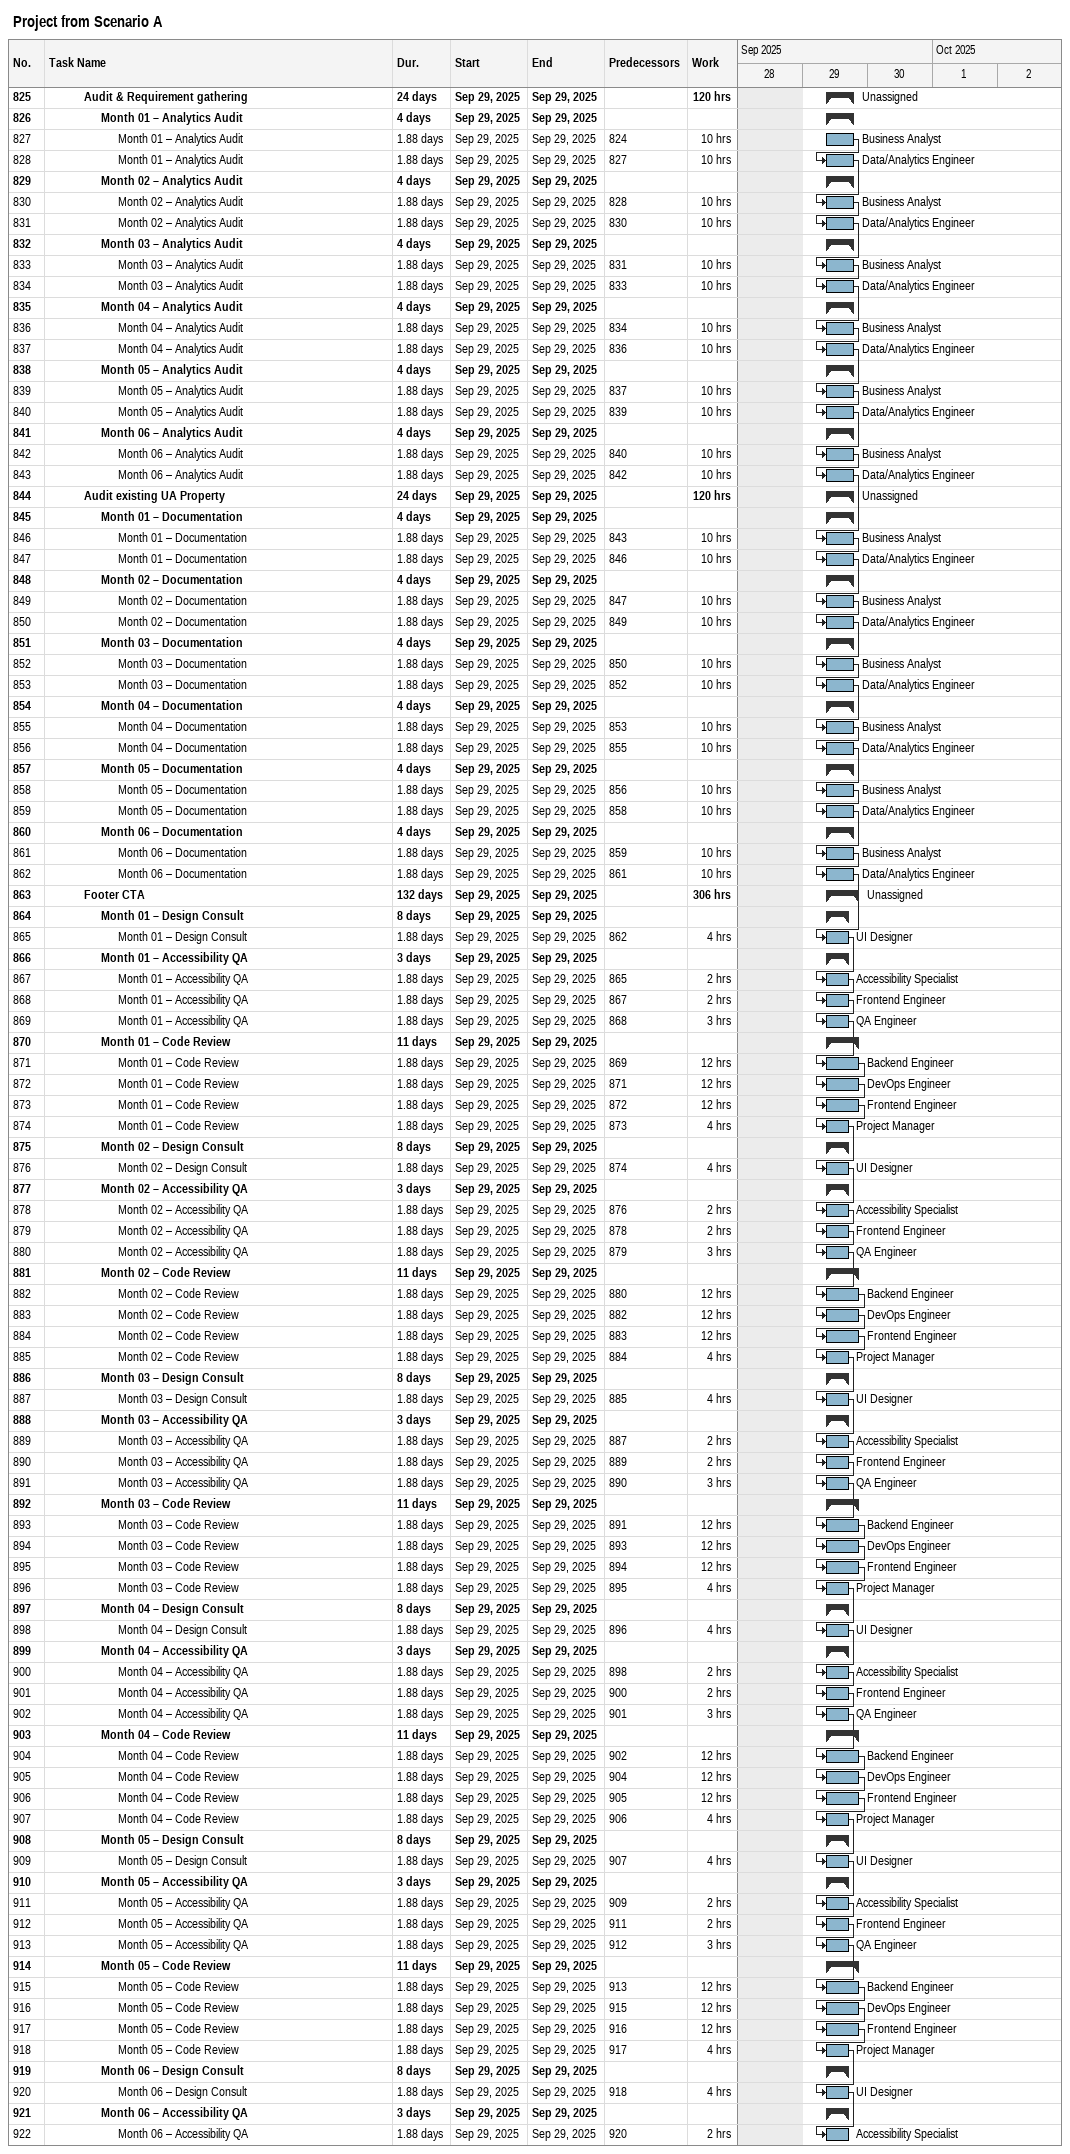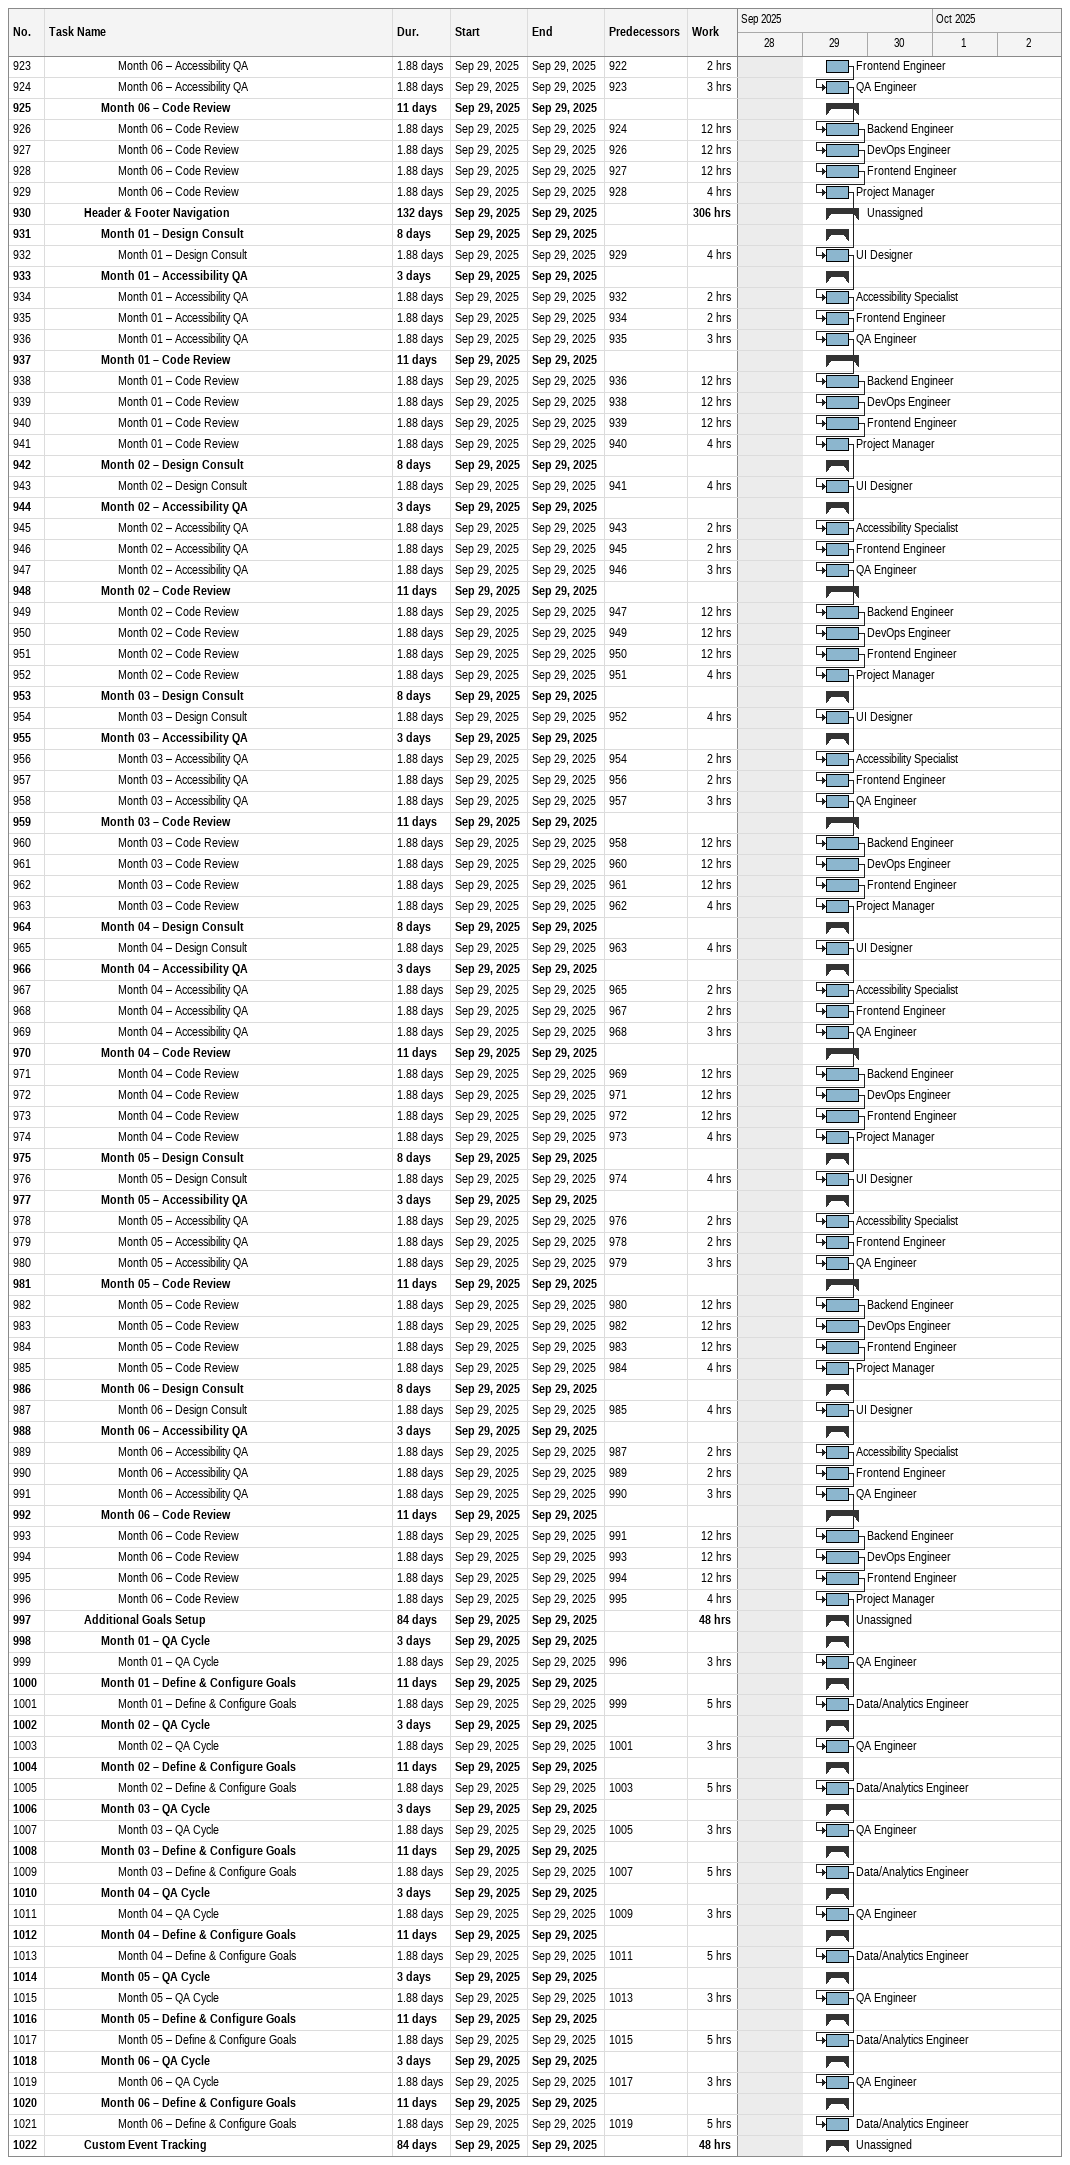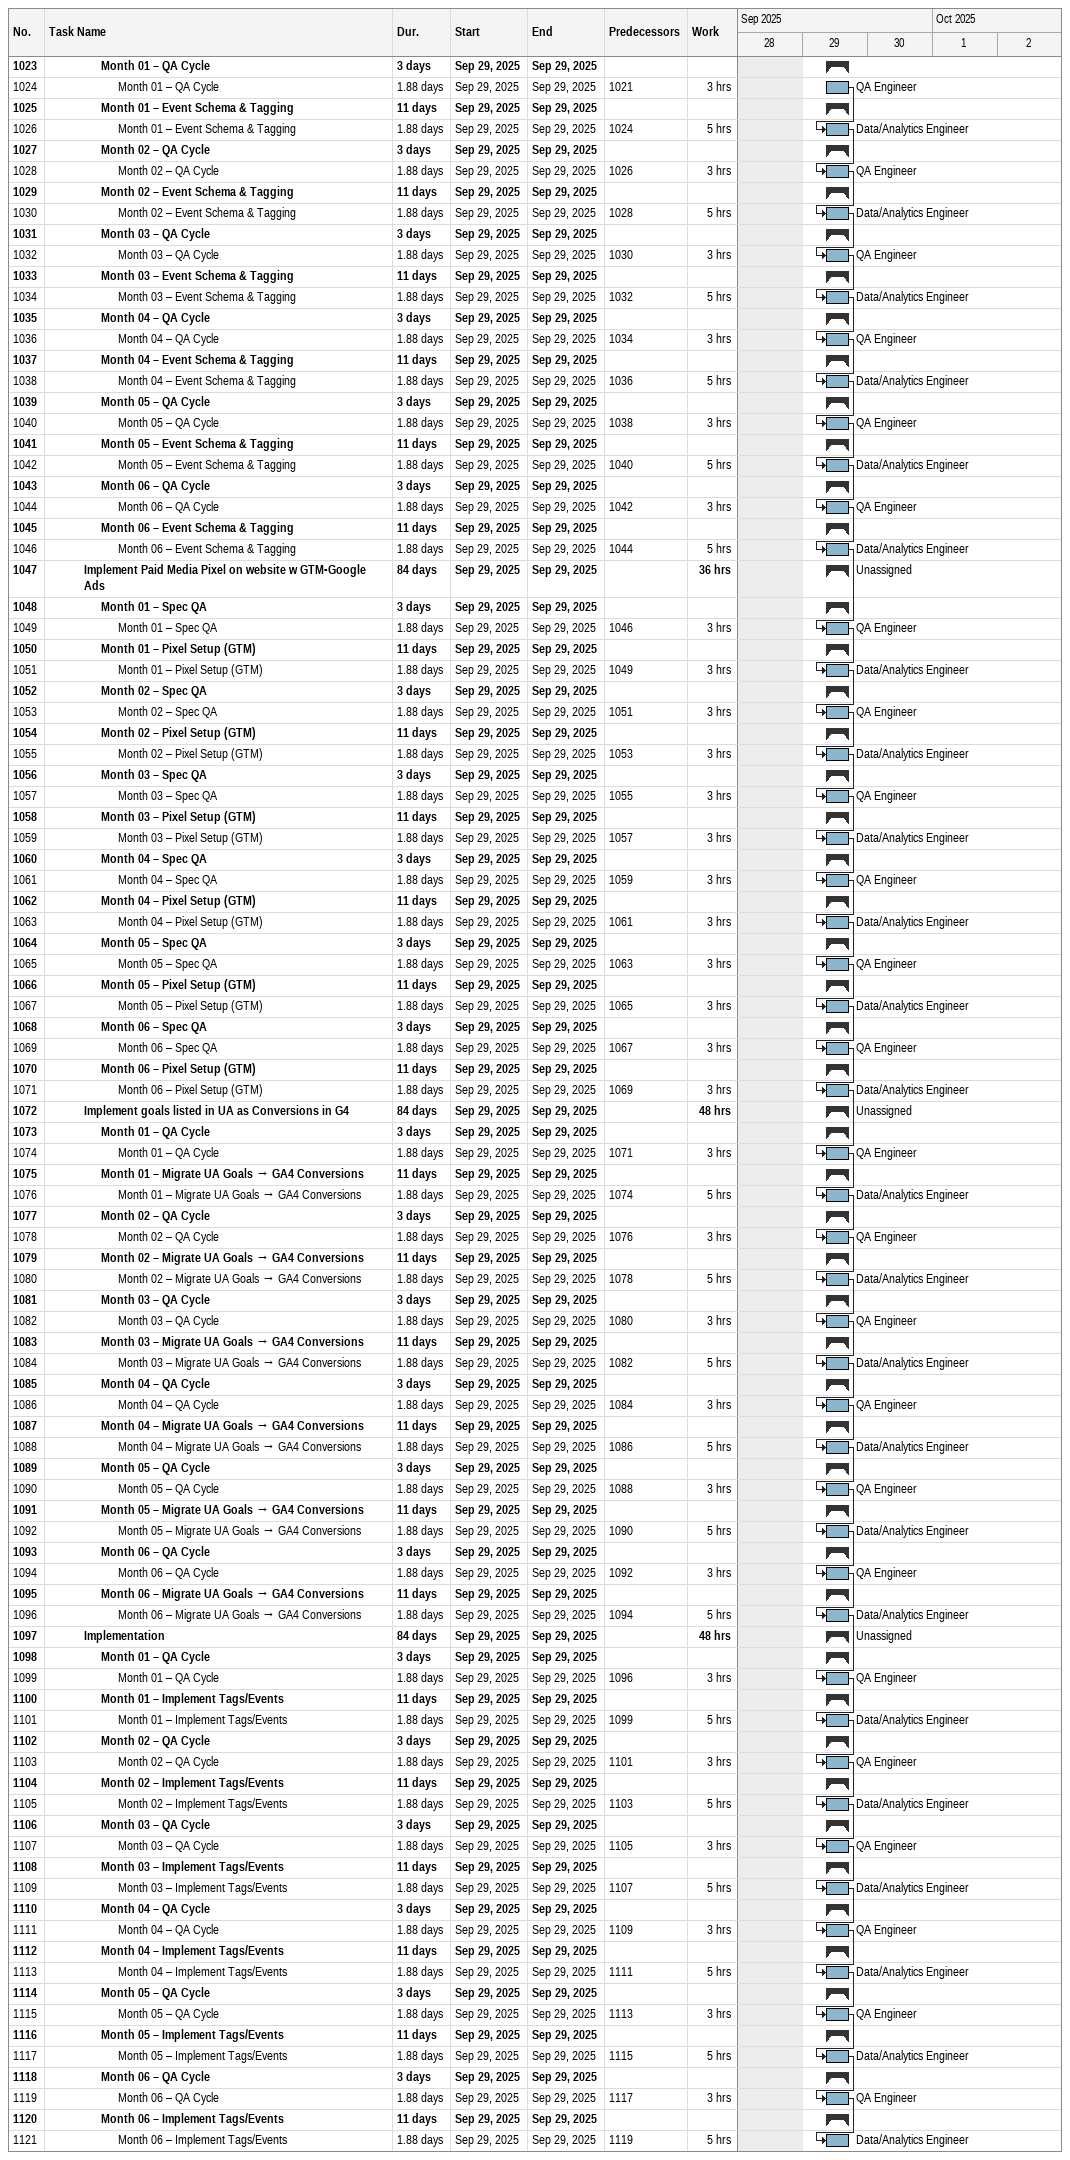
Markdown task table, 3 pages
Project from Scenario A

| ID | Level | Task | Duration | Start | Finish | Predecessors | Resources | Work (h) |
|---|---|---|---|---|---|---|---|---|
| 825 | 3 | **Audit & Requirement gathering** | 24d | 2025-09-29 | 2025-09-29 |  | Unassigned | 120 |
| 826 | 4 | **Month 01 – Analytics Audit** | 4d | 2025-09-29 | 2025-09-29 |  |  |  |
| 827 | 5 | Month 01 – Analytics Audit | 1.88d | 2025-09-29 | 2025-09-29 | 824 | Business Analyst | 10 |
| 828 | 5 | Month 01 – Analytics Audit | 1.88d | 2025-09-29 | 2025-09-29 | 827 | Data/Analytics Engineer | 10 |
| 829 | 4 | **Month 02 – Analytics Audit** | 4d | 2025-09-29 | 2025-09-29 |  |  |  |
| 830 | 5 | Month 02 – Analytics Audit | 1.88d | 2025-09-29 | 2025-09-29 | 828 | Business Analyst | 10 |
| 831 | 5 | Month 02 – Analytics Audit | 1.88d | 2025-09-29 | 2025-09-29 | 830 | Data/Analytics Engineer | 10 |
| 832 | 4 | **Month 03 – Analytics Audit** | 4d | 2025-09-29 | 2025-09-29 |  |  |  |
| 833 | 5 | Month 03 – Analytics Audit | 1.88d | 2025-09-29 | 2025-09-29 | 831 | Business Analyst | 10 |
| 834 | 5 | Month 03 – Analytics Audit | 1.88d | 2025-09-29 | 2025-09-29 | 833 | Data/Analytics Engineer | 10 |
| 835 | 4 | **Month 04 – Analytics Audit** | 4d | 2025-09-29 | 2025-09-29 |  |  |  |
| 836 | 5 | Month 04 – Analytics Audit | 1.88d | 2025-09-29 | 2025-09-29 | 834 | Business Analyst | 10 |
| 837 | 5 | Month 04 – Analytics Audit | 1.88d | 2025-09-29 | 2025-09-29 | 836 | Data/Analytics Engineer | 10 |
| 838 | 4 | **Month 05 – Analytics Audit** | 4d | 2025-09-29 | 2025-09-29 |  |  |  |
| 839 | 5 | Month 05 – Analytics Audit | 1.88d | 2025-09-29 | 2025-09-29 | 837 | Business Analyst | 10 |
| 840 | 5 | Month 05 – Analytics Audit | 1.88d | 2025-09-29 | 2025-09-29 | 839 | Data/Analytics Engineer | 10 |
| 841 | 4 | **Month 06 – Analytics Audit** | 4d | 2025-09-29 | 2025-09-29 |  |  |  |
| 842 | 5 | Month 06 – Analytics Audit | 1.88d | 2025-09-29 | 2025-09-29 | 840 | Business Analyst | 10 |
| 843 | 5 | Month 06 – Analytics Audit | 1.88d | 2025-09-29 | 2025-09-29 | 842 | Data/Analytics Engineer | 10 |
| 844 | 3 | **Audit existing UA Property** | 24d | 2025-09-29 | 2025-09-29 |  | Unassigned | 120 |
| 845 | 4 | **Month 01 – Documentation** | 4d | 2025-09-29 | 2025-09-29 |  |  |  |
| 846 | 5 | Month 01 – Documentation | 1.88d | 2025-09-29 | 2025-09-29 | 843 | Business Analyst | 10 |
| 847 | 5 | Month 01 – Documentation | 1.88d | 2025-09-29 | 2025-09-29 | 846 | Data/Analytics Engineer | 10 |
| 848 | 4 | **Month 02 – Documentation** | 4d | 2025-09-29 | 2025-09-29 |  |  |  |
| 849 | 5 | Month 02 – Documentation | 1.88d | 2025-09-29 | 2025-09-29 | 847 | Business Analyst | 10 |
| 850 | 5 | Month 02 – Documentation | 1.88d | 2025-09-29 | 2025-09-29 | 849 | Data/Analytics Engineer | 10 |
| 851 | 4 | **Month 03 – Documentation** | 4d | 2025-09-29 | 2025-09-29 |  |  |  |
| 852 | 5 | Month 03 – Documentation | 1.88d | 2025-09-29 | 2025-09-29 | 850 | Business Analyst | 10 |
| 853 | 5 | Month 03 – Documentation | 1.88d | 2025-09-29 | 2025-09-29 | 852 | Data/Analytics Engineer | 10 |
| 854 | 4 | **Month 04 – Documentation** | 4d | 2025-09-29 | 2025-09-29 |  |  |  |
| 855 | 5 | Month 04 – Documentation | 1.88d | 2025-09-29 | 2025-09-29 | 853 | Business Analyst | 10 |
| 856 | 5 | Month 04 – Documentation | 1.88d | 2025-09-29 | 2025-09-29 | 855 | Data/Analytics Engineer | 10 |
| 857 | 4 | **Month 05 – Documentation** | 4d | 2025-09-29 | 2025-09-29 |  |  |  |
| 858 | 5 | Month 05 – Documentation | 1.88d | 2025-09-29 | 2025-09-29 | 856 | Business Analyst | 10 |
| 859 | 5 | Month 05 – Documentation | 1.88d | 2025-09-29 | 2025-09-29 | 858 | Data/Analytics Engineer | 10 |
| 860 | 4 | **Month 06 – Documentation** | 4d | 2025-09-29 | 2025-09-29 |  |  |  |
| 861 | 5 | Month 06 – Documentation | 1.88d | 2025-09-29 | 2025-09-29 | 859 | Business Analyst | 10 |
| 862 | 5 | Month 06 – Documentation | 1.88d | 2025-09-29 | 2025-09-29 | 861 | Data/Analytics Engineer | 10 |
| 863 | 3 | **Footer CTA** | 132d | 2025-09-29 | 2025-09-29 |  | Unassigned | 306 |
| 864 | 4 | **Month 01 – Design Consult** | 8d | 2025-09-29 | 2025-09-29 |  |  |  |
| 865 | 5 | Month 01 – Design Consult | 1.88d | 2025-09-29 | 2025-09-29 | 862 | UI Designer | 4 |
| 866 | 4 | **Month 01 – Accessibility QA** | 3d | 2025-09-29 | 2025-09-29 |  |  |  |
| 867 | 5 | Month 01 – Accessibility QA | 1.88d | 2025-09-29 | 2025-09-29 | 865 | Accessibility Specialist | 2 |
| 868 | 5 | Month 01 – Accessibility QA | 1.88d | 2025-09-29 | 2025-09-29 | 867 | Frontend Engineer | 2 |
| 869 | 5 | Month 01 – Accessibility QA | 1.88d | 2025-09-29 | 2025-09-29 | 868 | QA Engineer | 3 |
| 870 | 4 | **Month 01 – Code Review** | 11d | 2025-09-29 | 2025-09-29 |  |  |  |
| 871 | 5 | Month 01 – Code Review | 1.88d | 2025-09-29 | 2025-09-29 | 869 | Backend Engineer | 12 |
| 872 | 5 | Month 01 – Code Review | 1.88d | 2025-09-29 | 2025-09-29 | 871 | DevOps Engineer | 12 |
| 873 | 5 | Month 01 – Code Review | 1.88d | 2025-09-29 | 2025-09-29 | 872 | Frontend Engineer | 12 |
| 874 | 5 | Month 01 – Code Review | 1.88d | 2025-09-29 | 2025-09-29 | 873 | Project Manager | 4 |
| 875 | 4 | **Month 02 – Design Consult** | 8d | 2025-09-29 | 2025-09-29 |  |  |  |
| 876 | 5 | Month 02 – Design Consult | 1.88d | 2025-09-29 | 2025-09-29 | 874 | UI Designer | 4 |
| 877 | 4 | **Month 02 – Accessibility QA** | 3d | 2025-09-29 | 2025-09-29 |  |  |  |
| 878 | 5 | Month 02 – Accessibility QA | 1.88d | 2025-09-29 | 2025-09-29 | 876 | Accessibility Specialist | 2 |
| 879 | 5 | Month 02 – Accessibility QA | 1.88d | 2025-09-29 | 2025-09-29 | 878 | Frontend Engineer | 2 |
| 880 | 5 | Month 02 – Accessibility QA | 1.88d | 2025-09-29 | 2025-09-29 | 879 | QA Engineer | 3 |
| 881 | 4 | **Month 02 – Code Review** | 11d | 2025-09-29 | 2025-09-29 |  |  |  |
| 882 | 5 | Month 02 – Code Review | 1.88d | 2025-09-29 | 2025-09-29 | 880 | Backend Engineer | 12 |
| 883 | 5 | Month 02 – Code Review | 1.88d | 2025-09-29 | 2025-09-29 | 882 | DevOps Engineer | 12 |
| 884 | 5 | Month 02 – Code Review | 1.88d | 2025-09-29 | 2025-09-29 | 883 | Frontend Engineer | 12 |
| 885 | 5 | Month 02 – Code Review | 1.88d | 2025-09-29 | 2025-09-29 | 884 | Project Manager | 4 |
| 886 | 4 | **Month 03 – Design Consult** | 8d | 2025-09-29 | 2025-09-29 |  |  |  |
| 887 | 5 | Month 03 – Design Consult | 1.88d | 2025-09-29 | 2025-09-29 | 885 | UI Designer | 4 |
| 888 | 4 | **Month 03 – Accessibility QA** | 3d | 2025-09-29 | 2025-09-29 |  |  |  |
| 889 | 5 | Month 03 – Accessibility QA | 1.88d | 2025-09-29 | 2025-09-29 | 887 | Accessibility Specialist | 2 |
| 890 | 5 | Month 03 – Accessibility QA | 1.88d | 2025-09-29 | 2025-09-29 | 889 | Frontend Engineer | 2 |
| 891 | 5 | Month 03 – Accessibility QA | 1.88d | 2025-09-29 | 2025-09-29 | 890 | QA Engineer | 3 |
| 892 | 4 | **Month 03 – Code Review** | 11d | 2025-09-29 | 2025-09-29 |  |  |  |
| 893 | 5 | Month 03 – Code Review | 1.88d | 2025-09-29 | 2025-09-29 | 891 | Backend Engineer | 12 |
| 894 | 5 | Month 03 – Code Review | 1.88d | 2025-09-29 | 2025-09-29 | 893 | DevOps Engineer | 12 |
| 895 | 5 | Month 03 – Code Review | 1.88d | 2025-09-29 | 2025-09-29 | 894 | Frontend Engineer | 12 |
| 896 | 5 | Month 03 – Code Review | 1.88d | 2025-09-29 | 2025-09-29 | 895 | Project Manager | 4 |
| 897 | 4 | **Month 04 – Design Consult** | 8d | 2025-09-29 | 2025-09-29 |  |  |  |
| 898 | 5 | Month 04 – Design Consult | 1.88d | 2025-09-29 | 2025-09-29 | 896 | UI Designer | 4 |
| 899 | 4 | **Month 04 – Accessibility QA** | 3d | 2025-09-29 | 2025-09-29 |  |  |  |
| 900 | 5 | Month 04 – Accessibility QA | 1.88d | 2025-09-29 | 2025-09-29 | 898 | Accessibility Specialist | 2 |
| 901 | 5 | Month 04 – Accessibility QA | 1.88d | 2025-09-29 | 2025-09-29 | 900 | Frontend Engineer | 2 |
| 902 | 5 | Month 04 – Accessibility QA | 1.88d | 2025-09-29 | 2025-09-29 | 901 | QA Engineer | 3 |
| 903 | 4 | **Month 04 – Code Review** | 11d | 2025-09-29 | 2025-09-29 |  |  |  |
| 904 | 5 | Month 04 – Code Review | 1.88d | 2025-09-29 | 2025-09-29 | 902 | Backend Engineer | 12 |
| 905 | 5 | Month 04 – Code Review | 1.88d | 2025-09-29 | 2025-09-29 | 904 | DevOps Engineer | 12 |
| 906 | 5 | Month 04 – Code Review | 1.88d | 2025-09-29 | 2025-09-29 | 905 | Frontend Engineer | 12 |
| 907 | 5 | Month 04 – Code Review | 1.88d | 2025-09-29 | 2025-09-29 | 906 | Project Manager | 4 |
| 908 | 4 | **Month 05 – Design Consult** | 8d | 2025-09-29 | 2025-09-29 |  |  |  |
| 909 | 5 | Month 05 – Design Consult | 1.88d | 2025-09-29 | 2025-09-29 | 907 | UI Designer | 4 |
| 910 | 4 | **Month 05 – Accessibility QA** | 3d | 2025-09-29 | 2025-09-29 |  |  |  |
| 911 | 5 | Month 05 – Accessibility QA | 1.88d | 2025-09-29 | 2025-09-29 | 909 | Accessibility Specialist | 2 |
| 912 | 5 | Month 05 – Accessibility QA | 1.88d | 2025-09-29 | 2025-09-29 | 911 | Frontend Engineer | 2 |
| 913 | 5 | Month 05 – Accessibility QA | 1.88d | 2025-09-29 | 2025-09-29 | 912 | QA Engineer | 3 |
| 914 | 4 | **Month 05 – Code Review** | 11d | 2025-09-29 | 2025-09-29 |  |  |  |
| 915 | 5 | Month 05 – Code Review | 1.88d | 2025-09-29 | 2025-09-29 | 913 | Backend Engineer | 12 |
| 916 | 5 | Month 05 – Code Review | 1.88d | 2025-09-29 | 2025-09-29 | 915 | DevOps Engineer | 12 |
| 917 | 5 | Month 05 – Code Review | 1.88d | 2025-09-29 | 2025-09-29 | 916 | Frontend Engineer | 12 |
| 918 | 5 | Month 05 – Code Review | 1.88d | 2025-09-29 | 2025-09-29 | 917 | Project Manager | 4 |
| 919 | 4 | **Month 06 – Design Consult** | 8d | 2025-09-29 | 2025-09-29 |  |  |  |
| 920 | 5 | Month 06 – Design Consult | 1.88d | 2025-09-29 | 2025-09-29 | 918 | UI Designer | 4 |
| 921 | 4 | **Month 06 – Accessibility QA** | 3d | 2025-09-29 | 2025-09-29 |  |  |  |
| 922 | 5 | Month 06 – Accessibility QA | 1.88d | 2025-09-29 | 2025-09-29 | 920 | Accessibility Specialist | 2 |
| 923 | 5 | Month 06 – Accessibility QA | 1.88d | 2025-09-29 | 2025-09-29 | 922 | Frontend Engineer | 2 |
| 924 | 5 | Month 06 – Accessibility QA | 1.88d | 2025-09-29 | 2025-09-29 | 923 | QA Engineer | 3 |
| 925 | 4 | **Month 06 – Code Review** | 11d | 2025-09-29 | 2025-09-29 |  |  |  |
| 926 | 5 | Month 06 – Code Review | 1.88d | 2025-09-29 | 2025-09-29 | 924 | Backend Engineer | 12 |
| 927 | 5 | Month 06 – Code Review | 1.88d | 2025-09-29 | 2025-09-29 | 926 | DevOps Engineer | 12 |
| 928 | 5 | Month 06 – Code Review | 1.88d | 2025-09-29 | 2025-09-29 | 927 | Frontend Engineer | 12 |
| 929 | 5 | Month 06 – Code Review | 1.88d | 2025-09-29 | 2025-09-29 | 928 | Project Manager | 4 |
| 930 | 3 | **Header & Footer Navigation** | 132d | 2025-09-29 | 2025-09-29 |  | Unassigned | 306 |
| 931 | 4 | **Month 01 – Design Consult** | 8d | 2025-09-29 | 2025-09-29 |  |  |  |
| 932 | 5 | Month 01 – Design Consult | 1.88d | 2025-09-29 | 2025-09-29 | 929 | UI Designer | 4 |
| 933 | 4 | **Month 01 – Accessibility QA** | 3d | 2025-09-29 | 2025-09-29 |  |  |  |
| 934 | 5 | Month 01 – Accessibility QA | 1.88d | 2025-09-29 | 2025-09-29 | 932 | Accessibility Specialist | 2 |
| 935 | 5 | Month 01 – Accessibility QA | 1.88d | 2025-09-29 | 2025-09-29 | 934 | Frontend Engineer | 2 |
| 936 | 5 | Month 01 – Accessibility QA | 1.88d | 2025-09-29 | 2025-09-29 | 935 | QA Engineer | 3 |
| 937 | 4 | **Month 01 – Code Review** | 11d | 2025-09-29 | 2025-09-29 |  |  |  |
| 938 | 5 | Month 01 – Code Review | 1.88d | 2025-09-29 | 2025-09-29 | 936 | Backend Engineer | 12 |
| 939 | 5 | Month 01 – Code Review | 1.88d | 2025-09-29 | 2025-09-29 | 938 | DevOps Engineer | 12 |
| 940 | 5 | Month 01 – Code Review | 1.88d | 2025-09-29 | 2025-09-29 | 939 | Frontend Engineer | 12 |
| 941 | 5 | Month 01 – Code Review | 1.88d | 2025-09-29 | 2025-09-29 | 940 | Project Manager | 4 |
| 942 | 4 | **Month 02 – Design Consult** | 8d | 2025-09-29 | 2025-09-29 |  |  |  |
| 943 | 5 | Month 02 – Design Consult | 1.88d | 2025-09-29 | 2025-09-29 | 941 | UI Designer | 4 |
| 944 | 4 | **Month 02 – Accessibility QA** | 3d | 2025-09-29 | 2025-09-29 |  |  |  |
| 945 | 5 | Month 02 – Accessibility QA | 1.88d | 2025-09-29 | 2025-09-29 | 943 | Accessibility Specialist | 2 |
| 946 | 5 | Month 02 – Accessibility QA | 1.88d | 2025-09-29 | 2025-09-29 | 945 | Frontend Engineer | 2 |
| 947 | 5 | Month 02 – Accessibility QA | 1.88d | 2025-09-29 | 2025-09-29 | 946 | QA Engineer | 3 |
| 948 | 4 | **Month 02 – Code Review** | 11d | 2025-09-29 | 2025-09-29 |  |  |  |
| 949 | 5 | Month 02 – Code Review | 1.88d | 2025-09-29 | 2025-09-29 | 947 | Backend Engineer | 12 |
| 950 | 5 | Month 02 – Code Review | 1.88d | 2025-09-29 | 2025-09-29 | 949 | DevOps Engineer | 12 |
| 951 | 5 | Month 02 – Code Review | 1.88d | 2025-09-29 | 2025-09-29 | 950 | Frontend Engineer | 12 |
| 952 | 5 | Month 02 – Code Review | 1.88d | 2025-09-29 | 2025-09-29 | 951 | Project Manager | 4 |
| 953 | 4 | **Month 03 – Design Consult** | 8d | 2025-09-29 | 2025-09-29 |  |  |  |
| 954 | 5 | Month 03 – Design Consult | 1.88d | 2025-09-29 | 2025-09-29 | 952 | UI Designer | 4 |
| 955 | 4 | **Month 03 – Accessibility QA** | 3d | 2025-09-29 | 2025-09-29 |  |  |  |
| 956 | 5 | Month 03 – Accessibility QA | 1.88d | 2025-09-29 | 2025-09-29 | 954 | Accessibility Specialist | 2 |
| 957 | 5 | Month 03 – Accessibility QA | 1.88d | 2025-09-29 | 2025-09-29 | 956 | Frontend Engineer | 2 |
| 958 | 5 | Month 03 – Accessibility QA | 1.88d | 2025-09-29 | 2025-09-29 | 957 | QA Engineer | 3 |
| 959 | 4 | **Month 03 – Code Review** | 11d | 2025-09-29 | 2025-09-29 |  |  |  |
| 960 | 5 | Month 03 – Code Review | 1.88d | 2025-09-29 | 2025-09-29 | 958 | Backend Engineer | 12 |
| 961 | 5 | Month 03 – Code Review | 1.88d | 2025-09-29 | 2025-09-29 | 960 | DevOps Engineer | 12 |
| 962 | 5 | Month 03 – Code Review | 1.88d | 2025-09-29 | 2025-09-29 | 961 | Frontend Engineer | 12 |
| 963 | 5 | Month 03 – Code Review | 1.88d | 2025-09-29 | 2025-09-29 | 962 | Project Manager | 4 |
| 964 | 4 | **Month 04 – Design Consult** | 8d | 2025-09-29 | 2025-09-29 |  |  |  |
| 965 | 5 | Month 04 – Design Consult | 1.88d | 2025-09-29 | 2025-09-29 | 963 | UI Designer | 4 |
| 966 | 4 | **Month 04 – Accessibility QA** | 3d | 2025-09-29 | 2025-09-29 |  |  |  |
| 967 | 5 | Month 04 – Accessibility QA | 1.88d | 2025-09-29 | 2025-09-29 | 965 | Accessibility Specialist | 2 |
| 968 | 5 | Month 04 – Accessibility QA | 1.88d | 2025-09-29 | 2025-09-29 | 967 | Frontend Engineer | 2 |
| 969 | 5 | Month 04 – Accessibility QA | 1.88d | 2025-09-29 | 2025-09-29 | 968 | QA Engineer | 3 |
| 970 | 4 | **Month 04 – Code Review** | 11d | 2025-09-29 | 2025-09-29 |  |  |  |
| 971 | 5 | Month 04 – Code Review | 1.88d | 2025-09-29 | 2025-09-29 | 969 | Backend Engineer | 12 |
| 972 | 5 | Month 04 – Code Review | 1.88d | 2025-09-29 | 2025-09-29 | 971 | DevOps Engineer | 12 |
| 973 | 5 | Month 04 – Code Review | 1.88d | 2025-09-29 | 2025-09-29 | 972 | Frontend Engineer | 12 |
| 974 | 5 | Month 04 – Code Review | 1.88d | 2025-09-29 | 2025-09-29 | 973 | Project Manager | 4 |
| 975 | 4 | **Month 05 – Design Consult** | 8d | 2025-09-29 | 2025-09-29 |  |  |  |
| 976 | 5 | Month 05 – Design Consult | 1.88d | 2025-09-29 | 2025-09-29 | 974 | UI Designer | 4 |
| 977 | 4 | **Month 05 – Accessibility QA** | 3d | 2025-09-29 | 2025-09-29 |  |  |  |
| 978 | 5 | Month 05 – Accessibility QA | 1.88d | 2025-09-29 | 2025-09-29 | 976 | Accessibility Specialist | 2 |
| 979 | 5 | Month 05 – Accessibility QA | 1.88d | 2025-09-29 | 2025-09-29 | 978 | Frontend Engineer | 2 |
| 980 | 5 | Month 05 – Accessibility QA | 1.88d | 2025-09-29 | 2025-09-29 | 979 | QA Engineer | 3 |
| 981 | 4 | **Month 05 – Code Review** | 11d | 2025-09-29 | 2025-09-29 |  |  |  |
| 982 | 5 | Month 05 – Code Review | 1.88d | 2025-09-29 | 2025-09-29 | 980 | Backend Engineer | 12 |
| 983 | 5 | Month 05 – Code Review | 1.88d | 2025-09-29 | 2025-09-29 | 982 | DevOps Engineer | 12 |
| 984 | 5 | Month 05 – Code Review | 1.88d | 2025-09-29 | 2025-09-29 | 983 | Frontend Engineer | 12 |
| 985 | 5 | Month 05 – Code Review | 1.88d | 2025-09-29 | 2025-09-29 | 984 | Project Manager | 4 |
| 986 | 4 | **Month 06 – Design Consult** | 8d | 2025-09-29 | 2025-09-29 |  |  |  |
| 987 | 5 | Month 06 – Design Consult | 1.88d | 2025-09-29 | 2025-09-29 | 985 | UI Designer | 4 |
| 988 | 4 | **Month 06 – Accessibility QA** | 3d | 2025-09-29 | 2025-09-29 |  |  |  |
| 989 | 5 | Month 06 – Accessibility QA | 1.88d | 2025-09-29 | 2025-09-29 | 987 | Accessibility Specialist | 2 |
| 990 | 5 | Month 06 – Accessibility QA | 1.88d | 2025-09-29 | 2025-09-29 | 989 | Frontend Engineer | 2 |
| 991 | 5 | Month 06 – Accessibility QA | 1.88d | 2025-09-29 | 2025-09-29 | 990 | QA Engineer | 3 |
| 992 | 4 | **Month 06 – Code Review** | 11d | 2025-09-29 | 2025-09-29 |  |  |  |
| 993 | 5 | Month 06 – Code Review | 1.88d | 2025-09-29 | 2025-09-29 | 991 | Backend Engineer | 12 |
| 994 | 5 | Month 06 – Code Review | 1.88d | 2025-09-29 | 2025-09-29 | 993 | DevOps Engineer | 12 |
| 995 | 5 | Month 06 – Code Review | 1.88d | 2025-09-29 | 2025-09-29 | 994 | Frontend Engineer | 12 |
| 996 | 5 | Month 06 – Code Review | 1.88d | 2025-09-29 | 2025-09-29 | 995 | Project Manager | 4 |
| 997 | 3 | **Additional Goals Setup** | 84d | 2025-09-29 | 2025-09-29 |  | Unassigned | 48 |
| 998 | 4 | **Month 01 – QA Cycle** | 3d | 2025-09-29 | 2025-09-29 |  |  |  |
| 999 | 5 | Month 01 – QA Cycle | 1.88d | 2025-09-29 | 2025-09-29 | 996 | QA Engineer | 3 |
| 1000 | 4 | **Month 01 – Define & Configure Goals** | 11d | 2025-09-29 | 2025-09-29 |  |  |  |
| 1001 | 5 | Month 01 – Define & Configure Goals | 1.88d | 2025-09-29 | 2025-09-29 | 999 | Data/Analytics Engineer | 5 |
| 1002 | 4 | **Month 02 – QA Cycle** | 3d | 2025-09-29 | 2025-09-29 |  |  |  |
| 1003 | 5 | Month 02 – QA Cycle | 1.88d | 2025-09-29 | 2025-09-29 | 1001 | QA Engineer | 3 |
| 1004 | 4 | **Month 02 – Define & Configure Goals** | 11d | 2025-09-29 | 2025-09-29 |  |  |  |
| 1005 | 5 | Month 02 – Define & Configure Goals | 1.88d | 2025-09-29 | 2025-09-29 | 1003 | Data/Analytics Engineer | 5 |
| 1006 | 4 | **Month 03 – QA Cycle** | 3d | 2025-09-29 | 2025-09-29 |  |  |  |
| 1007 | 5 | Month 03 – QA Cycle | 1.88d | 2025-09-29 | 2025-09-29 | 1005 | QA Engineer | 3 |
| 1008 | 4 | **Month 03 – Define & Configure Goals** | 11d | 2025-09-29 | 2025-09-29 |  |  |  |
| 1009 | 5 | Month 03 – Define & Configure Goals | 1.88d | 2025-09-29 | 2025-09-29 | 1007 | Data/Analytics Engineer | 5 |
| 1010 | 4 | **Month 04 – QA Cycle** | 3d | 2025-09-29 | 2025-09-29 |  |  |  |
| 1011 | 5 | Month 04 – QA Cycle | 1.88d | 2025-09-29 | 2025-09-29 | 1009 | QA Engineer | 3 |
| 1012 | 4 | **Month 04 – Define & Configure Goals** | 11d | 2025-09-29 | 2025-09-29 |  |  |  |
| 1013 | 5 | Month 04 – Define & Configure Goals | 1.88d | 2025-09-29 | 2025-09-29 | 1011 | Data/Analytics Engineer | 5 |
| 1014 | 4 | **Month 05 – QA Cycle** | 3d | 2025-09-29 | 2025-09-29 |  |  |  |
| 1015 | 5 | Month 05 – QA Cycle | 1.88d | 2025-09-29 | 2025-09-29 | 1013 | QA Engineer | 3 |
| 1016 | 4 | **Month 05 – Define & Configure Goals** | 11d | 2025-09-29 | 2025-09-29 |  |  |  |
| 1017 | 5 | Month 05 – Define & Configure Goals | 1.88d | 2025-09-29 | 2025-09-29 | 1015 | Data/Analytics Engineer | 5 |
| 1018 | 4 | **Month 06 – QA Cycle** | 3d | 2025-09-29 | 2025-09-29 |  |  |  |
| 1019 | 5 | Month 06 – QA Cycle | 1.88d | 2025-09-29 | 2025-09-29 | 1017 | QA Engineer | 3 |
| 1020 | 4 | **Month 06 – Define & Configure Goals** | 11d | 2025-09-29 | 2025-09-29 |  |  |  |
| 1021 | 5 | Month 06 – Define & Configure Goals | 1.88d | 2025-09-29 | 2025-09-29 | 1019 | Data/Analytics Engineer | 5 |
| 1022 | 3 | **Custom Event Tracking** | 84d | 2025-09-29 | 2025-09-29 |  | Unassigned | 48 |
| 1023 | 4 | **Month 01 – QA Cycle** | 3d | 2025-09-29 | 2025-09-29 |  |  |  |
| 1024 | 5 | Month 01 – QA Cycle | 1.88d | 2025-09-29 | 2025-09-29 | 1021 | QA Engineer | 3 |
| 1025 | 4 | **Month 01 – Event Schema & Tagging** | 11d | 2025-09-29 | 2025-09-29 |  |  |  |
| 1026 | 5 | Month 01 – Event Schema & Tagging | 1.88d | 2025-09-29 | 2025-09-29 | 1024 | Data/Analytics Engineer | 5 |
| 1027 | 4 | **Month 02 – QA Cycle** | 3d | 2025-09-29 | 2025-09-29 |  |  |  |
| 1028 | 5 | Month 02 – QA Cycle | 1.88d | 2025-09-29 | 2025-09-29 | 1026 | QA Engineer | 3 |
| 1029 | 4 | **Month 02 – Event Schema & Tagging** | 11d | 2025-09-29 | 2025-09-29 |  |  |  |
| 1030 | 5 | Month 02 – Event Schema & Tagging | 1.88d | 2025-09-29 | 2025-09-29 | 1028 | Data/Analytics Engineer | 5 |
| 1031 | 4 | **Month 03 – QA Cycle** | 3d | 2025-09-29 | 2025-09-29 |  |  |  |
| 1032 | 5 | Month 03 – QA Cycle | 1.88d | 2025-09-29 | 2025-09-29 | 1030 | QA Engineer | 3 |
| 1033 | 4 | **Month 03 – Event Schema & Tagging** | 11d | 2025-09-29 | 2025-09-29 |  |  |  |
| 1034 | 5 | Month 03 – Event Schema & Tagging | 1.88d | 2025-09-29 | 2025-09-29 | 1032 | Data/Analytics Engineer | 5 |
| 1035 | 4 | **Month 04 – QA Cycle** | 3d | 2025-09-29 | 2025-09-29 |  |  |  |
| 1036 | 5 | Month 04 – QA Cycle | 1.88d | 2025-09-29 | 2025-09-29 | 1034 | QA Engineer | 3 |
| 1037 | 4 | **Month 04 – Event Schema & Tagging** | 11d | 2025-09-29 | 2025-09-29 |  |  |  |
| 1038 | 5 | Month 04 – Event Schema & Tagging | 1.88d | 2025-09-29 | 2025-09-29 | 1036 | Data/Analytics Engineer | 5 |
| 1039 | 4 | **Month 05 – QA Cycle** | 3d | 2025-09-29 | 2025-09-29 |  |  |  |
| 1040 | 5 | Month 05 – QA Cycle | 1.88d | 2025-09-29 | 2025-09-29 | 1038 | QA Engineer | 3 |
| 1041 | 4 | **Month 05 – Event Schema & Tagging** | 11d | 2025-09-29 | 2025-09-29 |  |  |  |
| 1042 | 5 | Month 05 – Event Schema & Tagging | 1.88d | 2025-09-29 | 2025-09-29 | 1040 | Data/Analytics Engineer | 5 |
| 1043 | 4 | **Month 06 – QA Cycle** | 3d | 2025-09-29 | 2025-09-29 |  |  |  |
| 1044 | 5 | Month 06 – QA Cycle | 1.88d | 2025-09-29 | 2025-09-29 | 1042 | QA Engineer | 3 |
| 1045 | 4 | **Month 06 – Event Schema & Tagging** | 11d | 2025-09-29 | 2025-09-29 |  |  |  |
| 1046 | 5 | Month 06 – Event Schema & Tagging | 1.88d | 2025-09-29 | 2025-09-29 | 1044 | Data/Analytics Engineer | 5 |
| 1047 | 3 | **Implement Paid Media Pixel on website w GTM-Google Ads** | 84d | 2025-09-29 | 2025-09-29 |  | Unassigned | 36 |
| 1048 | 4 | **Month 01 – Spec QA** | 3d | 2025-09-29 | 2025-09-29 |  |  |  |
| 1049 | 5 | Month 01 – Spec QA | 1.88d | 2025-09-29 | 2025-09-29 | 1046 | QA Engineer | 3 |
| 1050 | 4 | **Month 01 – Pixel Setup (GTM)** | 11d | 2025-09-29 | 2025-09-29 |  |  |  |
| 1051 | 5 | Month 01 – Pixel Setup (GTM) | 1.88d | 2025-09-29 | 2025-09-29 | 1049 | Data/Analytics Engineer | 3 |
| 1052 | 4 | **Month 02 – Spec QA** | 3d | 2025-09-29 | 2025-09-29 |  |  |  |
| 1053 | 5 | Month 02 – Spec QA | 1.88d | 2025-09-29 | 2025-09-29 | 1051 | QA Engineer | 3 |
| 1054 | 4 | **Month 02 – Pixel Setup (GTM)** | 11d | 2025-09-29 | 2025-09-29 |  |  |  |
| 1055 | 5 | Month 02 – Pixel Setup (GTM) | 1.88d | 2025-09-29 | 2025-09-29 | 1053 | Data/Analytics Engineer | 3 |
| 1056 | 4 | **Month 03 – Spec QA** | 3d | 2025-09-29 | 2025-09-29 |  |  |  |
| 1057 | 5 | Month 03 – Spec QA | 1.88d | 2025-09-29 | 2025-09-29 | 1055 | QA Engineer | 3 |
| 1058 | 4 | **Month 03 – Pixel Setup (GTM)** | 11d | 2025-09-29 | 2025-09-29 |  |  |  |
| 1059 | 5 | Month 03 – Pixel Setup (GTM) | 1.88d | 2025-09-29 | 2025-09-29 | 1057 | Data/Analytics Engineer | 3 |
| 1060 | 4 | **Month 04 – Spec QA** | 3d | 2025-09-29 | 2025-09-29 |  |  |  |
| 1061 | 5 | Month 04 – Spec QA | 1.88d | 2025-09-29 | 2025-09-29 | 1059 | QA Engineer | 3 |
| 1062 | 4 | **Month 04 – Pixel Setup (GTM)** | 11d | 2025-09-29 | 2025-09-29 |  |  |  |
| 1063 | 5 | Month 04 – Pixel Setup (GTM) | 1.88d | 2025-09-29 | 2025-09-29 | 1061 | Data/Analytics Engineer | 3 |
| 1064 | 4 | **Month 05 – Spec QA** | 3d | 2025-09-29 | 2025-09-29 |  |  |  |
| 1065 | 5 | Month 05 – Spec QA | 1.88d | 2025-09-29 | 2025-09-29 | 1063 | QA Engineer | 3 |
| 1066 | 4 | **Month 05 – Pixel Setup (GTM)** | 11d | 2025-09-29 | 2025-09-29 |  |  |  |
| 1067 | 5 | Month 05 – Pixel Setup (GTM) | 1.88d | 2025-09-29 | 2025-09-29 | 1065 | Data/Analytics Engineer | 3 |
| 1068 | 4 | **Month 06 – Spec QA** | 3d | 2025-09-29 | 2025-09-29 |  |  |  |
| 1069 | 5 | Month 06 – Spec QA | 1.88d | 2025-09-29 | 2025-09-29 | 1067 | QA Engineer | 3 |
| 1070 | 4 | **Month 06 – Pixel Setup (GTM)** | 11d | 2025-09-29 | 2025-09-29 |  |  |  |
| 1071 | 5 | Month 06 – Pixel Setup (GTM) | 1.88d | 2025-09-29 | 2025-09-29 | 1069 | Data/Analytics Engineer | 3 |
| 1072 | 3 | **Implement goals listed in UA as Conversions in G4** | 84d | 2025-09-29 | 2025-09-29 |  | Unassigned | 48 |
| 1073 | 4 | **Month 01 – QA Cycle** | 3d | 2025-09-29 | 2025-09-29 |  |  |  |
| 1074 | 5 | Month 01 – QA Cycle | 1.88d | 2025-09-29 | 2025-09-29 | 1071 | QA Engineer | 3 |
| 1075 | 4 | **Month 01 – Migrate UA Goals → GA4 Conversions** | 11d | 2025-09-29 | 2025-09-29 |  |  |  |
| 1076 | 5 | Month 01 – Migrate UA Goals → GA4 Conversions | 1.88d | 2025-09-29 | 2025-09-29 | 1074 | Data/Analytics Engineer | 5 |
| 1077 | 4 | **Month 02 – QA Cycle** | 3d | 2025-09-29 | 2025-09-29 |  |  |  |
| 1078 | 5 | Month 02 – QA Cycle | 1.88d | 2025-09-29 | 2025-09-29 | 1076 | QA Engineer | 3 |
| 1079 | 4 | **Month 02 – Migrate UA Goals → GA4 Conversions** | 11d | 2025-09-29 | 2025-09-29 |  |  |  |
| 1080 | 5 | Month 02 – Migrate UA Goals → GA4 Conversions | 1.88d | 2025-09-29 | 2025-09-29 | 1078 | Data/Analytics Engineer | 5 |
| 1081 | 4 | **Month 03 – QA Cycle** | 3d | 2025-09-29 | 2025-09-29 |  |  |  |
| 1082 | 5 | Month 03 – QA Cycle | 1.88d | 2025-09-29 | 2025-09-29 | 1080 | QA Engineer | 3 |
| 1083 | 4 | **Month 03 – Migrate UA Goals → GA4 Conversions** | 11d | 2025-09-29 | 2025-09-29 |  |  |  |
| 1084 | 5 | Month 03 – Migrate UA Goals → GA4 Conversions | 1.88d | 2025-09-29 | 2025-09-29 | 1082 | Data/Analytics Engineer | 5 |
| 1085 | 4 | **Month 04 – QA Cycle** | 3d | 2025-09-29 | 2025-09-29 |  |  |  |
| 1086 | 5 | Month 04 – QA Cycle | 1.88d | 2025-09-29 | 2025-09-29 | 1084 | QA Engineer | 3 |
| 1087 | 4 | **Month 04 – Migrate UA Goals → GA4 Conversions** | 11d | 2025-09-29 | 2025-09-29 |  |  |  |
| 1088 | 5 | Month 04 – Migrate UA Goals → GA4 Conversions | 1.88d | 2025-09-29 | 2025-09-29 | 1086 | Data/Analytics Engineer | 5 |
| 1089 | 4 | **Month 05 – QA Cycle** | 3d | 2025-09-29 | 2025-09-29 |  |  |  |
| 1090 | 5 | Month 05 – QA Cycle | 1.88d | 2025-09-29 | 2025-09-29 | 1088 | QA Engineer | 3 |
| 1091 | 4 | **Month 05 – Migrate UA Goals → GA4 Conversions** | 11d | 2025-09-29 | 2025-09-29 |  |  |  |
| 1092 | 5 | Month 05 – Migrate UA Goals → GA4 Conversions | 1.88d | 2025-09-29 | 2025-09-29 | 1090 | Data/Analytics Engineer | 5 |
| 1093 | 4 | **Month 06 – QA Cycle** | 3d | 2025-09-29 | 2025-09-29 |  |  |  |
| 1094 | 5 | Month 06 – QA Cycle | 1.88d | 2025-09-29 | 2025-09-29 | 1092 | QA Engineer | 3 |
| 1095 | 4 | **Month 06 – Migrate UA Goals → GA4 Conversions** | 11d | 2025-09-29 | 2025-09-29 |  |  |  |
| 1096 | 5 | Month 06 – Migrate UA Goals → GA4 Conversions | 1.88d | 2025-09-29 | 2025-09-29 | 1094 | Data/Analytics Engineer | 5 |
| 1097 | 3 | **Implementation** | 84d | 2025-09-29 | 2025-09-29 |  | Unassigned | 48 |
| 1098 | 4 | **Month 01 – QA Cycle** | 3d | 2025-09-29 | 2025-09-29 |  |  |  |
| 1099 | 5 | Month 01 – QA Cycle | 1.88d | 2025-09-29 | 2025-09-29 | 1096 | QA Engineer | 3 |
| 1100 | 4 | **Month 01 – Implement Tags/Events** | 11d | 2025-09-29 | 2025-09-29 |  |  |  |
| 1101 | 5 | Month 01 – Implement Tags/Events | 1.88d | 2025-09-29 | 2025-09-29 | 1099 | Data/Analytics Engineer | 5 |
| 1102 | 4 | **Month 02 – QA Cycle** | 3d | 2025-09-29 | 2025-09-29 |  |  |  |
| 1103 | 5 | Month 02 – QA Cycle | 1.88d | 2025-09-29 | 2025-09-29 | 1101 | QA Engineer | 3 |
| 1104 | 4 | **Month 02 – Implement Tags/Events** | 11d | 2025-09-29 | 2025-09-29 |  |  |  |
| 1105 | 5 | Month 02 – Implement Tags/Events | 1.88d | 2025-09-29 | 2025-09-29 | 1103 | Data/Analytics Engineer | 5 |
| 1106 | 4 | **Month 03 – QA Cycle** | 3d | 2025-09-29 | 2025-09-29 |  |  |  |
| 1107 | 5 | Month 03 – QA Cycle | 1.88d | 2025-09-29 | 2025-09-29 | 1105 | QA Engineer | 3 |
| 1108 | 4 | **Month 03 – Implement Tags/Events** | 11d | 2025-09-29 | 2025-09-29 |  |  |  |
| 1109 | 5 | Month 03 – Implement Tags/Events | 1.88d | 2025-09-29 | 2025-09-29 | 1107 | Data/Analytics Engineer | 5 |
| 1110 | 4 | **Month 04 – QA Cycle** | 3d | 2025-09-29 | 2025-09-29 |  |  |  |
| 1111 | 5 | Month 04 – QA Cycle | 1.88d | 2025-09-29 | 2025-09-29 | 1109 | QA Engineer | 3 |
| 1112 | 4 | **Month 04 – Implement Tags/Events** | 11d | 2025-09-29 | 2025-09-29 |  |  |  |
| 1113 | 5 | Month 04 – Implement Tags/Events | 1.88d | 2025-09-29 | 2025-09-29 | 1111 | Data/Analytics Engineer | 5 |
| 1114 | 4 | **Month 05 – QA Cycle** | 3d | 2025-09-29 | 2025-09-29 |  |  |  |
| 1115 | 5 | Month 05 – QA Cycle | 1.88d | 2025-09-29 | 2025-09-29 | 1113 | QA Engineer | 3 |
| 1116 | 4 | **Month 05 – Implement Tags/Events** | 11d | 2025-09-29 | 2025-09-29 |  |  |  |
| 1117 | 5 | Month 05 – Implement Tags/Events | 1.88d | 2025-09-29 | 2025-09-29 | 1115 | Data/Analytics Engineer | 5 |
| 1118 | 4 | **Month 06 – QA Cycle** | 3d | 2025-09-29 | 2025-09-29 |  |  |  |
| 1119 | 5 | Month 06 – QA Cycle | 1.88d | 2025-09-29 | 2025-09-29 | 1117 | QA Engineer | 3 |
| 1120 | 4 | **Month 06 – Implement Tags/Events** | 11d | 2025-09-29 | 2025-09-29 |  |  |  |
| 1121 | 5 | Month 06 – Implement Tags/Events | 1.88d | 2025-09-29 | 2025-09-29 | 1119 | Data/Analytics Engineer | 5 |
